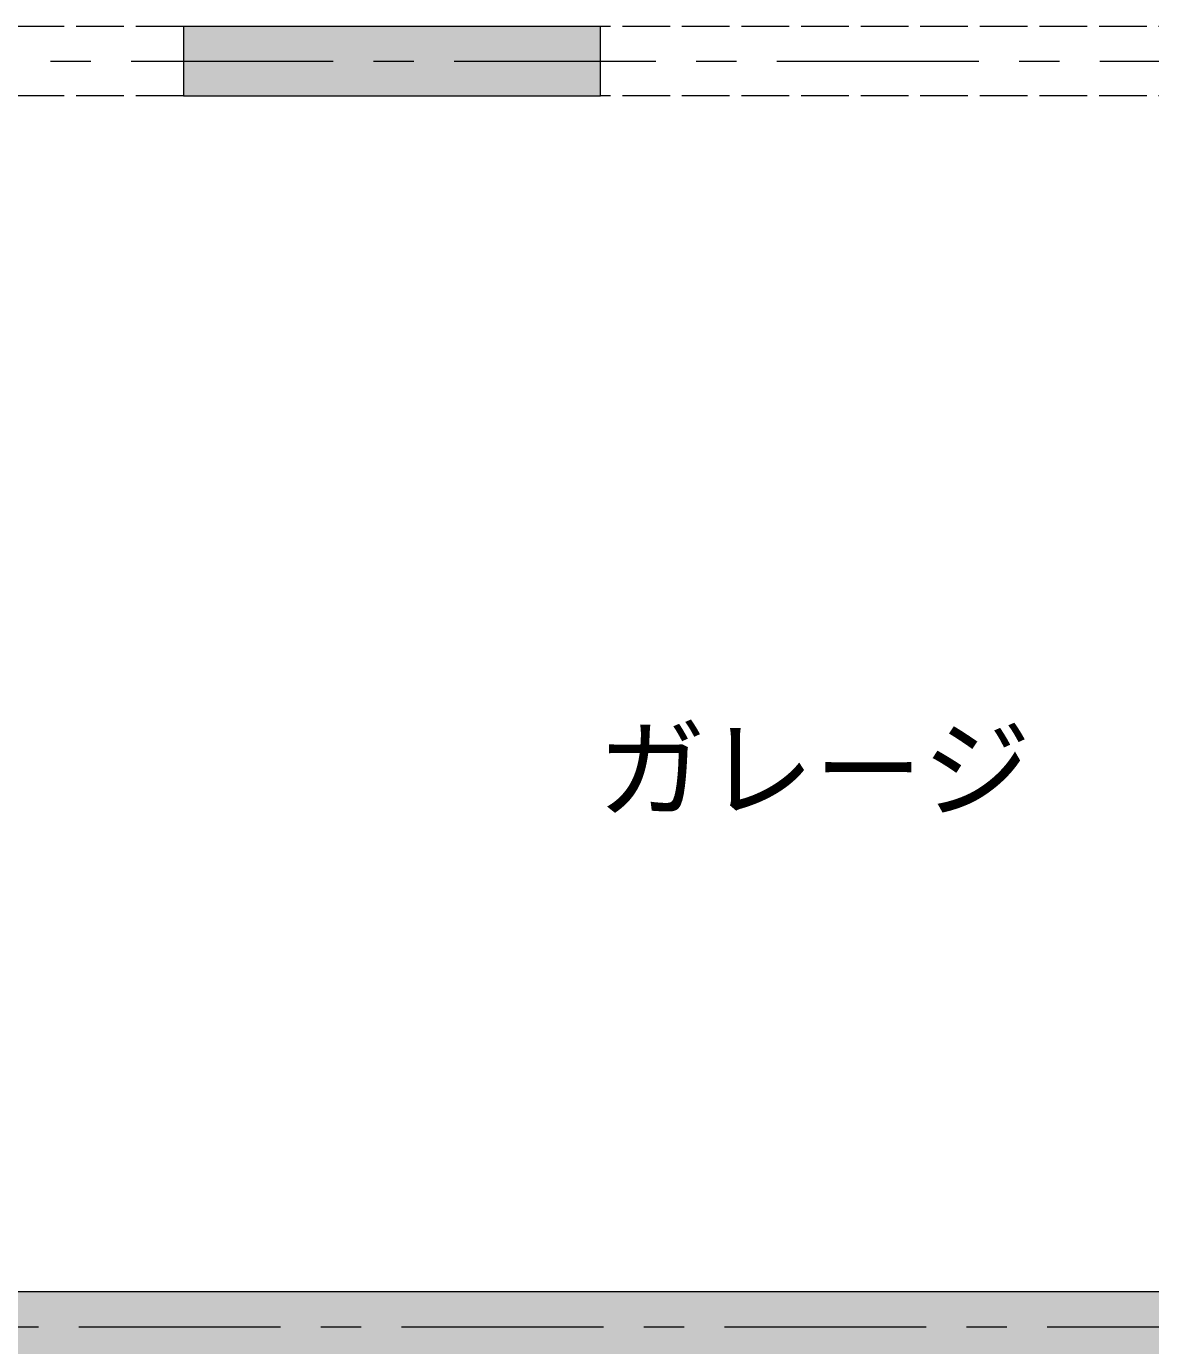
# Model space of a CAD drawing. Header units: millimetres. Extents: x -63086 to 144078, y -129912 to 13382.
# Drawn here: x 129771 to 132602, y -18806 to -15486 of the extents above; entities that cross this region are included whole.
import ezdxf

# ---------------------------------------------------------------- set-up
doc = ezdxf.new("R2010")
doc.units = ezdxf.units.MM
doc.linetypes.add('ACAD_ISO02W100', pattern=[15, 12, -3])
doc.linetypes.add('CENTERX2', pattern=[101.6, 63.5, -12.7, 12.7, -12.7])
doc.layers.get('0').update_dxf_attribs({"lineweight": 0})
for name, color, linetype, lineweight in [('001壁芯', 7, 'CENTERX2', 0), ('002寸法', 7, 'Continuous', 0), ('003壁', 7, 'Continuous', 9), ('098階段', 7, 'Continuous', 9)]:
    doc.layers.add(name, color=color, linetype=linetype, lineweight=lineweight)
doc.layers.add('文字', color=7, linetype='Continuous')
doc.styles.get("Standard").update_dxf_attribs({"font": 'MS Mincho.ttf'})
doc.styles.add('小岩', font='MS Mincho.ttf', dxfattribs={"height": 150})
doc.dimstyles.new('寸法', dxfattribs={"dimtxt": 70, "dimasz": 25, "dimexe": 1.5, "dimexo": 200, "dimtad": 1, "dimdec": 0, "dimtxsty": 'Standard', "dimblk": 'DOT', "dimcen": 2.5, "dimadec": 0, "dimazin": 0, "dimtfac": 1, "dimtdec": 0, "dimtmove": 0, "dimatfit": 3, "dimfxl": 200, "dimfxlon": 1, "dimarcsym": 0})

# ---------------------------------------------------------------- blocks, each defined once
blk = doc.blocks.new('_Dot')
at = {"color": 0, "linetype": 'ByBlock', "lineweight": -2}
blk.add_line((-0.5, 0), (-1, 0), dxfattribs=at)
at = {"color": 0, "linetype": 'ByBlock', "const_width": 0.5}
blk.add_lwpolyline([(-0.25, 0, 1), (0.25, 0, 1)], format="xyb", close=True, dxfattribs=at)
blk = doc.blocks.new('*D733')
at = {"layer": '002寸法', "color": 0, "lineweight": -2, "transparency": 16777216}
for p, q in [((137145.9, -15568.8), (137347.4, -15568.8)), ((137345.9, -15593.8), (137345.9, -18728.8)), ((137145.9, -18753.8), (137347.4, -18753.8))]:
    blk.add_line(p, q, dxfattribs=at)
at = {"layer": 'Defpoints', "color": 0, "transparency": 16777216}
for p in [(136782.6, -15568.8), (124831.3, -18753.8), (137345.9, -18753.8)]:
    blk.add_point(p, dxfattribs=at)
at = {"layer": '002寸法', "color": 0, "lineweight": -2, "transparency": 16777216, "xscale": 25, "yscale": 25, "zscale": 25}
for p, rotation in [((137345.9, -15568.8), 90), ((137345.9, -18753.8), 270)]:
    blk.add_blockref('_Dot', p, dxfattribs=dict(at, rotation=rotation))
at = {"layer": '002寸法', "color": 0, "transparency": 16777216, "insert": (137280.3, -17161.3), "char_height": 130, "attachment_point": 5, "rotation": 90}
blk.add_mtext('3185', dxfattribs=at)

msp = doc.modelspace()

# ---------------------------------------------------------------- hatches: boundary and pattern name
at = {"layer": '003壁', "ltscale": 10, "true_color": 0x939598}
h = msp.add_hatch(color=252, dxfattribs=at)
h.dxf.hatch_style = 1
h.paths.add_polyline_path([(131216.8591, -15486.3144), (130166.8591, -15486.3144), (130166.8591, -15661.3144), (131216.8591, -15661.3144)])
h = msp.add_hatch(color=252, dxfattribs=at)
h.dxf.hatch_style = 1
h.paths.add_polyline_path([(128786.8591, -17078.8144), (126651.8591, -17078.8144), (126166.8591, -17078.8144), (126166.8591, -17253.8144), (126648.0074, -17253.8144), (126648.0074, -17871.8513), (126750.4146, -17871.8513), (126750.4146, -17253.8144), (128786.8591, -17253.8144)])
h.paths.add_polyline_path([(128086.8591, -18671.3144), (126837.9146, -18671.3144), (126837.9146, -18671.8513), (126651.8591, -18671.8513), (126651.8591, -19246.3144), (126826.8591, -19246.3144), (126826.8591, -18846.3144), (127701.8591, -18846.3144), (127701.8591, -20806.3144), (126739.3591, -20806.3144), (126739.3591, -20046.3144), (126651.8591, -20046.3144), (126651.8591, -20981.3144), (126739.3591, -20981.3144), (128786.8591, -20981.3144), (128786.8591, -20893.8144), (128786.8591, -20806.3144), (127876.8591, -20806.3144), (127876.8591, -18846.3144), (128086.8591, -18846.3144)])
h.paths.add_polyline_path([(128961.8591, -18846.3144), (132426.8591, -18846.3144), (132426.8591, -19296.3144), (132426.8591, -19448.8144), (132601.8591, -19448.8144), (132601.8591, -18846.3144), (132751.8591, -18846.3144), (133051.8591, -18846.3144), (134701.8591, -18846.3144), (134701.8591, -19448.8144), (134876.8591, -19448.8144), (134876.8591, -19263.8144), (134876.8591, -18846.3144), (135611.8591, -18846.3144), (135611.8591, -19858.8144), (135786.8591, -19858.8144), (135786.8591, -18671.3144), (134876.8591, -18671.3144), (134876.8591, -18603.8144), (134701.8591, -18603.8144), (134701.8591, -18671.3144), (128961.8591, -18671.3144), (128961.8591, -18661.3144), (128776.8591, -18661.3144), (128761.8591, -18661.3144), (128761.8591, -18671.3144), (128761.8591, -18846.3144), (128761.8591, -18856.3144), (128786.8591, -18856.3144), (128786.8591, -19390.7303), (128961.8591, -19390.7303)])

# ---------------------------------------------------------------- linework, layer by layer
at = {"layer": '001壁芯', "ltscale": 8}
for p, q in [((121094.4772, -15573.8144), (136893.509, -15573.8144)), ((126651.8591, -18758.8144), (133147.4352, -18758.8144)), ((126651.8591, -18758.8144), (136893.509, -18758.8144))]:
    msp.add_line(p, q, dxfattribs=at)
at = {"layer": '003壁', "linetype": 'ACAD_ISO02W100', "ltscale": 10}
for p, q in [((130166.8591, -15486.3144), (128967.6952, -15486.3144)), ((133791.8591, -15486.3144), (131216.8591, -15486.3144)), ((130166.8591, -15661.3144), (128967.6952, -15661.3144)), ((133791.8591, -15661.3144), (131216.8591, -15661.3144))]:
    msp.add_line(p, q, dxfattribs=at)
at = {"layer": '003壁'}
msp.add_line((134701.8591, -18671.3144), (128961.8591, -18671.3144), dxfattribs=at)
at = {"layer": '098階段'}
for p, q in [((131216.8591, -15486.3144), (130166.8591, -15486.3144)), ((130166.8591, -15486.3144), (130166.8591, -15661.3144)), ((131216.8591, -15661.3144), (131216.8591, -15486.3144)), ((130166.8591, -15661.3144), (131216.8591, -15661.3144))]:
    msp.add_line(p, q, dxfattribs=at)

# ---------------------------------------------------------------- texts
at = {"layer": '文字', "ltscale": 10, "insert": (131209.0384, -17255.2878), "char_height": 200, "attachment_point": 1, "style": '小岩'}
msp.add_mtext_dynamic_manual_height_columns('ガレージ', width=2456.810386, gutter_width=1000, heights=[0], dxfattribs=at)

# ---------------------------------------------------------------- dimensions: what is measured, and where the dimension line sits
at = {"layer": '002寸法'}
dim = msp.add_linear_dim(base=(137345.9215, -18753.8144), p1=(136782.6045, -15568.8144), p2=(124831.3428, -18753.8144), angle=90, dimstyle='寸法', override={"dimtxt": 130}, dxfattribs=at)
dim.commit()
dim.dimension.update_dxf_attribs({"geometry": '*D733', "text_midpoint": (137280.2965, -17161.3144)})

doc.saveas('drawing.dxf')
